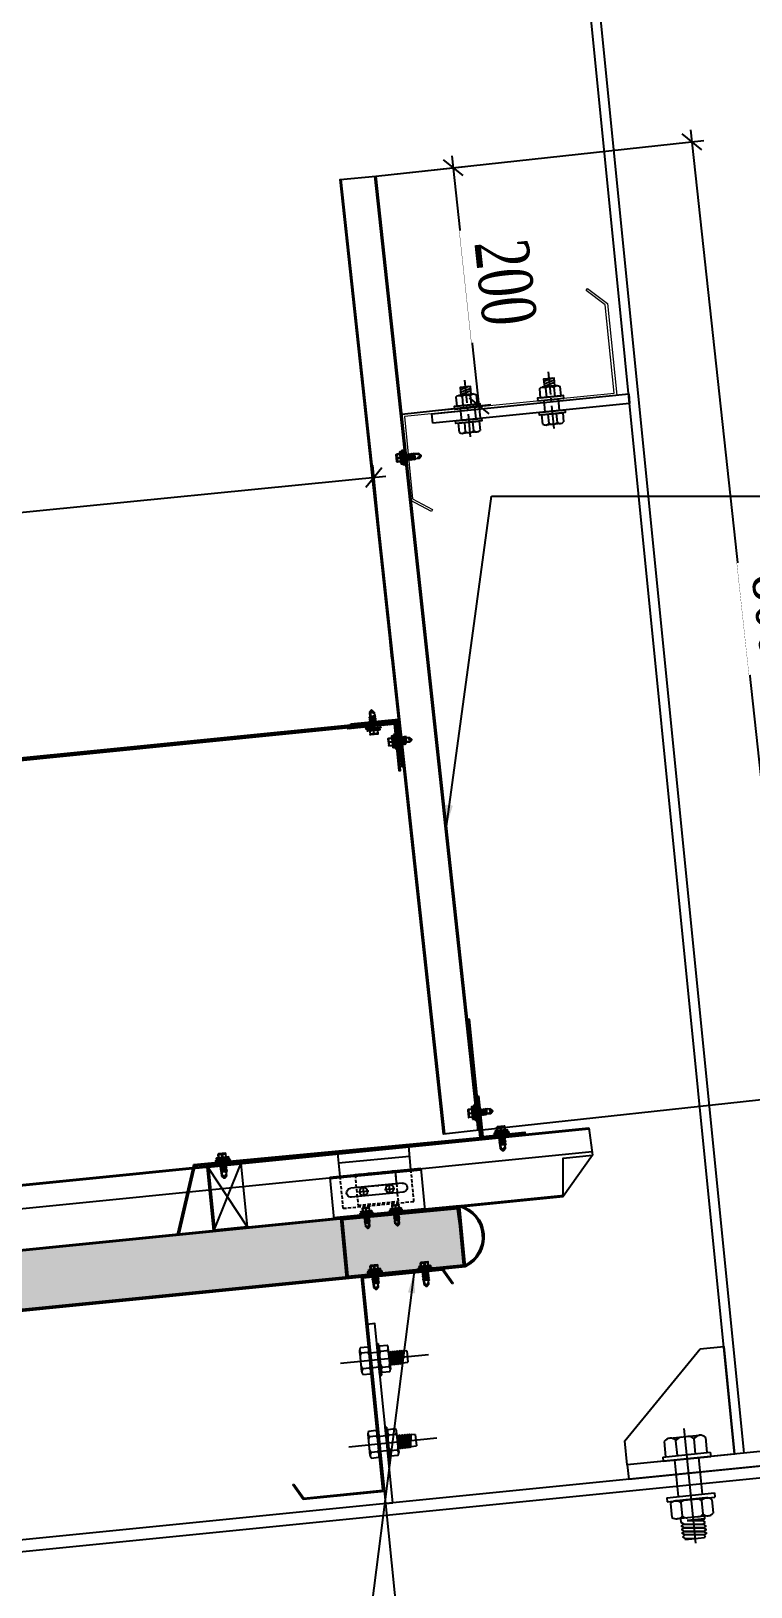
# Model space of a CAD drawing. Header units: inches. Extents: x 315041 to 662841, y -45540 to -35018.
# Drawn here: x 329767.6 to 329827.6, y -36985.7 to -36856 of the extents above; entities that cross this region are included whole.
import ezdxf

# ---------------------------------------------------------------- set-up
doc = ezdxf.new("R2010")
doc.units = ezdxf.units.IN
doc.header["$MEASUREMENT"] = 0
for name, pattern in [('CENTER2', [28.575, 19.05, -3.175, 3.175, -3.175]), ('HIDDEN2', [4.7625, 3.175, -1.5875]), ('ketcau-1', [2, 1, 1])]:
    doc.linetypes.add(name, pattern=pattern)
for name, color, linetype in [('1', 1, 'Continuous'), ('2', 2, 'Continuous'), ('251', 251, 'Continuous'), ('2NET-VE', 8, 'Continuous'), ('3', 3, 'Continuous'), ('5', 5, 'Continuous'), ('7', 7, 'Continuous'), ('8', 8, 'Continuous'), ('DIM', 8, 'Continuous'), ('flashing', 6, 'Continuous'), ('GIANG', 1, 'Continuous'), ('ketcau-8', 8, 'Continuous'), ('ROOFING', 4, 'Continuous'), ('STRUCTURE', 1, 'Continuous')]:
    doc.layers.add(name, color=color, linetype=linetype)
doc.layers.add('XG', color=128, linetype='Continuous', lineweight=13)
doc.styles.add('ST1', font='times.ttf', dxfattribs={"width": 0.7})
doc.styles.add('ST1H', font='vnshxh.shx', dxfattribs={"width": 0.7})
doc.dimstyles.new('10', dxfattribs={"dimtxt": 4.5, "dimasz": 1.5, "dimexe": 1, "dimexo": 0, "dimgap": 1, "dimtad": 1, "dimdec": 0, "dimlfac": 10, "dimzin": 0, "dimdsep": 46, "dimtxsty": 'ST1', "dimblk": 'OBLIQUE', "dimcen": 1, "dimdle": 1, "dimclrd": 8, "dimclre": 8, "dimclrt": 3, "dimadec": 0, "dimazin": 0, "dimtfac": 1, "dimtdec": 0, "dimtix": 1, "dimtofl": 0, "dimtmove": 1, "dimatfit": 3, "dimfxl": 0, "dimtfill": 1, "dimtolj": 1, "dimtzin": 0, "dimlwd": -1, "dimlwe": -1, "dimarcsym": 1})
doc.dimstyles.new('3', dxfattribs={"dimtxt": 3.5, "dimasz": 1.8, "dimexe": 1, "dimexo": 0, "dimgap": 1, "dimtad": 1, "dimdec": 0, "dimlfac": 3, "dimzin": 0, "dimdsep": 46, "dimtxsty": 'ST1H', "dimblk": 'OBLIQUE', "dimcen": 1, "dimdle": 1, "dimclrd": 8, "dimclre": 8, "dimclrt": 3, "dimadec": 0, "dimazin": 0, "dimtfac": 1, "dimtdec": 0, "dimtix": 1, "dimtofl": 0, "dimtmove": 1, "dimatfit": 3, "dimfxl": 0.18, "dimtolj": 1, "dimtzin": 0, "dimlwd": -1, "dimlwe": -1, "dimarcsym": 1})

# ---------------------------------------------------------------- blocks, each defined once
blk = doc.blocks.new('bllkm24')
at = {"layer": '251', "linetype": 'Continuous'}
h = blk.add_hatch(color=256, dxfattribs=at)
h.paths.add_polyline_path([(0.0303, 0.0634, -0.240581), (0.0498, 0.0737), (0.0108, 0.0737, -0.240581)])
h.paths.add_polyline_path([(-0.0498, 0.0737, -0.240581), (-0.0303, 0.0634, -0.240581), (-0.0108, 0.0737)])
h = blk.add_hatch(color=256, dxfattribs=at)
h.paths.add_polyline_path([(-0.0347, -0.1893, -0.192582), (-0.052, -0.1962), (-0.0173, -0.1962, -0.192582)])
h.paths.add_polyline_path([(-0.0173, -0.1362), (-0.052, -0.1362, -0.192582), (-0.0347, -0.1431, -0.192582)])
h.paths.add_polyline_path([(0.0173, -0.1362, -0.192582), (0.0347, -0.1431, -0.192582), (0.052, -0.1362)])
h.paths.add_polyline_path([(0.0347, -0.1893, -0.192582), (0.0173, -0.1962), (0.052, -0.1962, -0.192582)])
blk.add_line((0.0303, 0.0137), (0.0303, 0.0635), dxfattribs=at)
at = {"layer": '5', "linetype": 'Continuous', "ltscale": 0.2}
blk.add_line((0, 0.1011), (0, -0.2832), dxfattribs=at)
at = {"layer": '8', "linetype": 'Continuous'}
for p, q in [((-0.0693, 0.0137), (-0.0693, 0.0644)), ((-0.0498, 0.0737), (0.0498, 0.0737)), ((-0.0303, 0.0137), (-0.0303, 0.0635)), ((0.0693, 0.0137), (0.0693, 0.0644)), ((-0.0797, 0.0137), (0.0797, 0.0137)), ((-0.0797, 0.0137), (-0.0797, 0)), ((-0.0797, 0), (0.0797, 0)), ((-0.04, -0.1225), (-0.04, 0)), ((0.04, -0.1225), (0.04, 0)), ((0.0797, 0.0137), (0.0797, 0)), ((-0.0797, -0.1225), (0.0797, -0.1225)), ((-0.0797, -0.1225), (-0.0797, -0.1362)), ((-0.0797, -0.1362), (0.0797, -0.1362)), ((-0.0693, -0.1431), (-0.0693, -0.1893)), ((0.0485, -0.1362), (-0.0485, -0.1362)), ((-0.0347, -0.1431), (-0.0347, -0.1893)), ((-0.0347, -0.1431), (-0.0347, -0.1893)), ((0.0347, -0.1431), (0.0347, -0.1893)), ((0.0693, -0.1431), (0.0693, -0.1893)), ((0.0797, -0.1225), (0.0797, -0.1362)), ((0.052, -0.1962), (-0.052, -0.1962)), ((-0.04, -0.2093), (-0.04, -0.1962)), ((0.04, -0.2053), (-0.02, -0.2053)), ((-0.02, -0.2053), (0.032, -0.2105)), ((0.032, -0.2105), (0.04, -0.2053)), ((0.04, -0.2053), (0.04, -0.1962)), ((-0.032, -0.2161), (-0.04, -0.2093)), ((-0.04, -0.2573), (-0.032, -0.2521)), ((-0.032, -0.2641), (-0.04, -0.2573)), ((0.04, -0.2173), (0.032, -0.2105)), ((0.032, -0.2225), (0.04, -0.2173)), ((0.036, -0.2619), (0.032, -0.2585)), ((-0.032, -0.2641), (0, -0.266)), ((-0.032, -0.2641), (-0.032, -0.2681)), ((0.032, -0.2681), (-0.032, -0.2681)), ((0, -0.2681), (0, -0.266)), ((0, -0.266), (0, -0.2681)), ((0.032, -0.2681), (0.036, -0.2619))]:
    blk.add_line(p, q, dxfattribs=at)
for points in [[(-0.032, -0.2281), (-0.04, -0.2213), (-0.032, -0.2161), (0.032, -0.2225), (0.04, -0.2293), (0.032, -0.2345)], [(-0.032, -0.2401), (-0.04, -0.2333), (-0.032, -0.2281), (0.032, -0.2345), (0.04, -0.2413), (0.032, -0.2465)], [(-0.032, -0.2521), (-0.04, -0.2453), (-0.032, -0.2401), (0.032, -0.2465), (0.04, -0.2533), (0.032, -0.2585)]]:
    blk.add_lwpolyline(points, close=True, dxfattribs=at)
for centre, radius, start, end in [((-0.0502, 0.0495), 0.0243, 35.0994, 142.2338), ((-0.0105, 0.0495), 0.0243, 89.2082, 144.9006), ((0.0105, 0.0495), 0.0243, 35.0994, 90.7918), ((0.0502, 0.0495), 0.0243, 37.7662, 144.9006), ((-0.052, -0.1613), 0.0251, 46.3972, 133.6028), ((-0.0173, -0.1613), 0.0251, 90, 133.6028), ((0.0173, -0.1613), 0.0251, 46.3972, 90), ((0.052, -0.1613), 0.0251, 46.3972, 133.6028), ((-0.052, -0.1711), 0.0251, 226.3972, 313.6028), ((-0.0173, -0.1711), 0.0251, 226.3972, 270), ((0.0173, -0.1711), 0.0251, 270, 313.6028), ((0.052, -0.1711), 0.0251, 226.3972, 313.6028)]:
    blk.add_arc(centre, radius, start, end, dxfattribs=at)
blk = doc.blocks.new('bl1')
at = {"layer": '8', "linetype": 'ketcau-1'}
for p, q in [((68, 400), (-100, 352)), ((100, 361), (-100, 304)), ((100, 313), (-100, 257)), ((-79, 226), (-79, 50)), ((79, 226), (79, 50))]:
    blk.add_line(p, q, dxfattribs=at)
for points in [[(-100, 250), (100, 250), (100, 400), (-100, 400)], [(-250, 0), (250, 0), (250, 50), (-250, 50)]]:
    blk.add_lwpolyline(points, close=True, dxfattribs=at)
blk.add_lwpolyline([(-200, 226, -0.403647), (-79, 226, -0.308355), (79, 226, -0.40582), (200, 226, -2.464147)], format="xyb", dxfattribs=at)
for points in [[(-200, 226), (-200, 50), (200, 50), (200, 226)], [(145, 250), (-143, 250)]]:
    blk.add_lwpolyline(points, dxfattribs=at)
blk = doc.blocks.new('bl2')
at = {"layer": '8', "linetype": 'ketcau-1'}
for p, q in [((-79, 226), (-79, 50)), ((79, 226), (79, 50))]:
    blk.add_line(p, q, dxfattribs=at)
blk.add_lwpolyline([(-250, 0), (250, 0), (250, 50), (-250, 50)], close=True, dxfattribs=at)
blk.add_lwpolyline([(-200, 226, -0.403647), (-79, 226, -0.308355), (79, 226, -0.40582), (200, 226, -2.464147)], format="xyb", dxfattribs=at)
for points in [[(-200, 226), (-200, 50), (200, 50), (200, 226)], [(145, 250), (-143, 250)]]:
    blk.add_lwpolyline(points, dxfattribs=at)
blk = doc.blocks.new('Short_Self_drilling')
at = {"layer": 'STRUCTURE', "color": 1, "linetype": 'Continuous'}
for p, q in [((6.4, 1.7), (-6.4, 1.7)), ((5.1, 3.8), (-5.1, 3.8)), ((-2.6, 2.9), (-5.1, 2.9)), ((-3.4, 3.8), (-3.4, 6.8)), ((3, 7.2), (-3, 7.2)), ((2.6, 2.9), (-2.6, 2.9)), ((-2.1, 2.8), (-2.1, 2.9)), ((6.3, 0), (0, 0)), ((2.2, 2.8), (2.2, 2.9)), ((2.2, -0.5), (2.2, 0)), ((5.1, 2.9), (2.6, 2.9)), ((3.4, 3.8), (3.4, 6.8)), ((3, -1.2), (-2.7, -0.2)), ((3, -2.7), (-2.7, -1.8)), ((3, -4.2), (-2.7, -3.3)), ((3, -5.8), (-2.7, -4.8)), ((3, -7.3), (-2.7, -6.3)), ((-1.9, -8), (-2.7, -7.9)), ((-2.1, -1.4), (-2.1, -0.9)), ((-2.1, -2.9), (-2.1, -2.4)), ((-2.1, -4.4), (-2.1, -3.9)), ((-2.1, -6), (-2.1, -5.4)), ((-2.1, -7.5), (-2.1, -7)), ((-2.1, -12.3), (-2.1, -8.5)), ((3, -8.8), (-1.1, -8.1)), ((2.1, -12.3), (2.1, -9.1)), ((2.2, -2), (2.2, -1.5)), ((2.2, -3.6), (2.2, -3)), ((2.2, -5.1), (2.2, -4.6)), ((2.2, -6.6), (2.2, -6.1)), ((2.2, -8.1), (2.2, -7.6))]:
    blk.add_line(p, q, dxfattribs=at)
blk.add_lwpolyline([(6.4, 1.3), (6.4, 1.7), (2.1, 2.8), (-2.1, 2.8), (-6.4, 1.7), (-6.4, 1.3)], close=True, dxfattribs=at)
for points in [[(-6.4, 1.3, -0.088869), (-6.3, 0), (0, 0)], [(-0.1, 3.8), (-0.3, 6.2, 0.338878), (-3.1, 6.2), (-3.3, 3.8)], [(3.3, 3.8), (3.1, 6.2, 0.338878), (0.3, 6.2), (0.1, 3.8)], [(2.1, -12.3), (0.2, -14.2, -0.333596), (-0.2, -14.2), (-2.1, -12.3)], [(-0.1, -14), (-1, -12.2, -0.148657), (-1.4, -11.2), (-2, -7.7, -0.815006), (-1.2, -7.8, 0.150833), (-0.8, -8.7)], [(2.1, -12.3), (1.7, -11.7, 0.52242), (0.9, -11.7), (-0.2, -14.2)]]:
    blk.add_lwpolyline(points, format="xyb", dxfattribs=at)
for points in [[(3, -1.2), (2.2, -1.5), (-2.1, -0.8), (-2.7, -0.2), (-2.4, 0)], [(3, -2.7), (2.2, -3), (-2.1, -2.4), (-2.7, -1.8), (-2.1, -1.4), (2.2, -2), (3, -2.7)], [(3, -4.2), (2.2, -4.6), (-2.1, -3.9), (-2.7, -3.3), (-2.1, -2.9), (2.2, -3.6), (3, -4.2)], [(3, -5.8), (2.2, -6.1), (-2.1, -5.4), (-2.7, -4.8), (-2.1, -4.4), (2.2, -5.1), (3, -5.8)], [(3, -7.3), (2.2, -7.6), (-2.1, -7), (-2.7, -6.3), (-2.1, -6), (2.2, -6.6), (3, -7.3)], [(-1.8, -8.5), (-2.1, -8.5), (-2.7, -7.9), (-2.1, -7.5), (-1.8, -7.5)], [(-1.3, -7.6), (2.2, -8.1), (3, -8.8)], [(-1.2, 0), (2.2, -0.5), (3, -1.2)], [(3, -8.8), (2.2, -9.1), (-0.8, -8.7)]]:
    blk.add_lwpolyline(points, dxfattribs=at)
for centre, radius, start, end in [((-5, 3.3), 0.455, 109.7949, 250.2674), ((-3, 6.8), 0.429, 90.0311, 180.0311), ((3, 6.8), 0.429, 0.0311, 90.0311), ((5.1, 3.3), 0.435, 279.7276, 80.3347), ((10, 0.2), 3.74, 162.2963, 182.6103)]:
    blk.add_arc(centre, radius, start, end, dxfattribs=at)
blk = doc.blocks.new('*U235')
at = {"layer": '2NET-VE', "ltscale": 0.5}
for p, q in [((0, 8.3), (9.5, 8.3)), ((22.9, 7.4), (22.9, 7.4)), ((0, -8.3), (9.5, -8.3)), ((22.9, -7.4), (22.9, -7.4))]:
    blk.add_line(p, q, dxfattribs=at)
at = {"layer": '7', "linetype": 'Continuous'}
for p, q in [((21.9, 6.4), (23.1, 7.7)), ((22.3, -6.4), (23.8, 6.4)), ((23.1, 7.7), (23.8, 6.4)), ((23.8, 6.4), (25.1, 7.7)), ((24.3, -6.4), (25.8, 6.4)), ((25.1, 7.7), (25.8, 6.4)), ((25.8, 6.4), (27, 7.7)), ((26.2, -6.4), (27.7, 6.4)), ((27, 7.7), (27.7, 6.4)), ((27.7, 6.4), (28.9, 7.7)), ((28.1, -6.4), (29.6, 6.4)), ((28.9, 7.7), (29.6, 6.4)), ((29.6, 6.4), (30.9, 7.7)), ((30.1, -6.4), (31.6, 6.4)), ((30.1, -6.4), (31.6, 6.4)), ((30.9, 7.7), (31.6, 6.4)), ((31.6, 6.4), (32.8, 7.7)), ((32, -6.4), (33.5, 6.4)), ((32.8, 7.7), (33.5, 6.4)), ((33.5, 6.4), (34.7, 7.7)), ((33.9, -6.4), (35.4, 6.4)), ((33.9, -6.4), (35.4, 6.4)), ((33.9, -6.4), (35.4, 6.4)), ((34.7, 7.7), (35.4, 6.4)), ((35.4, 6.4), (36.7, 7.7)), ((35.9, -6.4), (37.4, 6.4)), ((36.7, 7.7), (37.4, 6.4)), ((41.9, 6.4), (37.4, 6.4)), ((41.9, 6.4), (41.9, -6.4)), ((22.1, -6.4), (21.7, -6.4)), ((22.3, -6.4), (21.9, -6.4)), ((22.3, -6.4), (23.1, -7.7)), ((23.1, -7.7), (24.3, -6.4)), ((24.3, -6.4), (25, -7.7)), ((25, -7.7), (26.2, -6.4)), ((26.2, -6.4), (26.9, -7.7)), ((26.9, -7.7), (28.1, -6.4)), ((28.1, -6.4), (28.9, -7.7)), ((28.9, -7.7), (30.1, -6.4)), ((30.1, -6.4), (30.8, -7.7)), ((30.8, -7.7), (32, -6.4)), ((32, -6.4), (32.7, -7.7)), ((32.7, -7.7), (33.9, -6.4)), ((33.9, -6.4), (34.7, -7.7)), ((34.7, -7.7), (35.9, -6.4)), ((35.9, -6.4), (41.9, -6.4))]:
    blk.add_line(p, q, dxfattribs=at)
at = {"layer": '8', "linetype": 'Continuous'}
for p, q in [((9.5, -17.6), (9.5, 17.6)), ((9.5, 17.6), (11.4, 17.6)), ((11.4, -17.6), (11.4, 17.6)), ((-10.2, 8.8), (-10.2, 11.9)), ((-10.2, -11.9), (-10.2, 11.9)), ((-0.9, 14.9), (-9.3, 14.9)), ((-1.4, 8.8), (-8.9, 8.8)), ((0, 8.8), (0, 11.9)), ((0, -11.9), (0, 11.9)), ((11.4, 8.8), (11.4, 11.9)), ((11.4, -11.9), (11.4, 11.9)), ((12.3, 14.9), (20.7, 14.9)), ((12.8, 8.8), (20.3, 8.8)), ((21.7, 8.8), (21.7, 11.9)), ((21.7, -11.9), (21.7, 11.9)), ((-10.2, -8.8), (-10.2, -11.9)), ((-9.3, -14.9), (-0.9, -14.9)), ((-1.4, -8.8), (-8.9, -8.8)), ((0, -8.8), (0, -11.9)), ((11.4, -8.8), (11.4, -11.9)), ((20.7, -14.9), (12.3, -14.9)), ((12.8, -8.8), (20.3, -8.8)), ((21.7, -8.8), (21.7, -11.9)), ((9.5, -17.6), (11.4, -17.6))]:
    blk.add_line(p, q, dxfattribs=at)
at = {"layer": '8', "ltscale": 10}
blk.add_line((-32.8, 0), (65.5, 0), dxfattribs=at)
at = {"layer": '8', "linetype": 'Continuous'}
for centre, radius, start, end in [((-4.7, 11.9), 5.58, 146.602, 180), ((-6.1, 11.9), 4.1, 180, 228.5476), ((-6.1, 5.7), 4.1, 131.4524, 180), ((-4.1, 11.9), 4.1, 311.4524, 0), ((-4.1, 5.7), 4.1, 0, 48.5476), ((-5.6, 11.9), 5.58, 0, 33.398), ((17, 11.9), 5.58, 146.602, 180), ((15.5, 11.9), 4.1, 180, 228.5476), ((15.5, 5.7), 4.1, 131.4524, 180), ((17.6, 11.9), 4.1, 311.4524, 0), ((17.6, 5.7), 4.1, 0, 48.5476), ((16.1, 11.9), 5.58, 0, 33.398), ((-6.1, -5.7), 4.1, 180, 228.5476), ((-6.1, -11.9), 4.1, 131.4524, 180), ((-4.7, -11.9), 5.58, 180, 213.398), ((-4.1, -5.7), 4.1, 311.4524, 0), ((-4.1, -11.9), 4.1, 0, 48.5476), ((-5.6, -11.9), 5.58, 326.602, 0), ((15.5, -5.7), 4.1, 180, 228.5476), ((15.5, -11.9), 4.1, 131.4524, 180), ((17, -11.9), 5.58, 180, 213.398), ((17.6, -5.7), 4.1, 311.4524, 0), ((17.6, -11.9), 4.1, 0, 48.5476), ((16.1, -11.9), 5.58, 326.602, 0)]:
    blk.add_arc(centre, radius, start, end, dxfattribs=at)
blk = doc.blocks.new('*U234')
at = {"layer": '2NET-VE', "ltscale": 0.5}
for p, q in [((0, 8.3), (9.5, 8.3)), ((22.9, 7.4), (22.9, 7.4)), ((0, -8.3), (9.5, -8.3)), ((22.9, -7.4), (22.9, -7.4))]:
    blk.add_line(p, q, dxfattribs=at)
at = {"layer": '7', "linetype": 'Continuous'}
for p, q in [((21.9, 6.4), (23.1, 7.7)), ((22.3, -6.4), (23.8, 6.4)), ((23.1, 7.7), (23.8, 6.4)), ((23.8, 6.4), (25.1, 7.7)), ((24.3, -6.4), (25.8, 6.4)), ((25.1, 7.7), (25.8, 6.4)), ((25.8, 6.4), (27, 7.7)), ((26.2, -6.4), (27.7, 6.4)), ((27, 7.7), (27.7, 6.4)), ((27.7, 6.4), (28.9, 7.7)), ((28.1, -6.4), (29.6, 6.4)), ((28.9, 7.7), (29.6, 6.4)), ((29.6, 6.4), (30.9, 7.7)), ((30.1, -6.4), (31.6, 6.4)), ((30.1, -6.4), (31.6, 6.4)), ((30.9, 7.7), (31.6, 6.4)), ((31.6, 6.4), (32.8, 7.7)), ((32, -6.4), (33.5, 6.4)), ((32.8, 7.7), (33.5, 6.4)), ((33.5, 6.4), (34.7, 7.7)), ((33.9, -6.4), (35.4, 6.4)), ((33.9, -6.4), (35.4, 6.4)), ((33.9, -6.4), (35.4, 6.4)), ((34.7, 7.7), (35.4, 6.4)), ((35.4, 6.4), (36.7, 7.7)), ((35.9, -6.4), (37.4, 6.4)), ((36.7, 7.7), (37.4, 6.4)), ((41.9, 6.4), (37.4, 6.4)), ((41.9, 6.4), (41.9, -6.4)), ((22.1, -6.4), (21.7, -6.4)), ((22.3, -6.4), (21.9, -6.4)), ((22.3, -6.4), (23.1, -7.7)), ((23.1, -7.7), (24.3, -6.4)), ((24.3, -6.4), (25, -7.7)), ((25, -7.7), (26.2, -6.4)), ((26.2, -6.4), (26.9, -7.7)), ((26.9, -7.7), (28.1, -6.4)), ((28.1, -6.4), (28.9, -7.7)), ((28.9, -7.7), (30.1, -6.4)), ((30.1, -6.4), (30.8, -7.7)), ((30.8, -7.7), (32, -6.4)), ((32, -6.4), (32.7, -7.7)), ((32.7, -7.7), (33.9, -6.4)), ((33.9, -6.4), (34.7, -7.7)), ((34.7, -7.7), (35.9, -6.4)), ((35.9, -6.4), (41.9, -6.4))]:
    blk.add_line(p, q, dxfattribs=at)
at = {"layer": '8', "linetype": 'Continuous'}
for p, q in [((9.5, -17.6), (9.5, 17.6)), ((9.5, 17.6), (11.4, 17.6)), ((11.4, -17.6), (11.4, 17.6)), ((-10.2, 8.8), (-10.2, 11.9)), ((-10.2, -11.9), (-10.2, 11.9)), ((-0.9, 14.9), (-9.3, 14.9)), ((-1.4, 8.8), (-8.9, 8.8)), ((0, 8.8), (0, 11.9)), ((0, -11.9), (0, 11.9)), ((11.4, 8.8), (11.4, 11.9)), ((11.4, -11.9), (11.4, 11.9)), ((12.3, 14.9), (20.7, 14.9)), ((12.8, 8.8), (20.3, 8.8)), ((21.7, 8.8), (21.7, 11.9)), ((21.7, -11.9), (21.7, 11.9)), ((-10.2, -8.8), (-10.2, -11.9)), ((-9.3, -14.9), (-0.9, -14.9)), ((-1.4, -8.8), (-8.9, -8.8)), ((0, -8.8), (0, -11.9)), ((11.4, -8.8), (11.4, -11.9)), ((20.7, -14.9), (12.3, -14.9)), ((12.8, -8.8), (20.3, -8.8)), ((21.7, -8.8), (21.7, -11.9)), ((9.5, -17.6), (11.4, -17.6))]:
    blk.add_line(p, q, dxfattribs=at)
at = {"layer": '8', "ltscale": 10}
blk.add_line((-32.8, 0), (65.5, 0), dxfattribs=at)
at = {"layer": '8', "linetype": 'Continuous'}
for centre, radius, start, end in [((-4.7, 11.9), 5.58, 146.602, 180), ((-6.1, 11.9), 4.1, 180, 228.5476), ((-6.1, 5.7), 4.1, 131.4524, 180), ((-4.1, 11.9), 4.1, 311.4524, 0), ((-4.1, 5.7), 4.1, 0, 48.5476), ((-5.6, 11.9), 5.58, 0, 33.398), ((17, 11.9), 5.58, 146.602, 180), ((15.5, 11.9), 4.1, 180, 228.5476), ((15.5, 5.7), 4.1, 131.4524, 180), ((17.6, 11.9), 4.1, 311.4524, 0), ((17.6, 5.7), 4.1, 0, 48.5476), ((16.1, 11.9), 5.58, 0, 33.398), ((-6.1, -5.7), 4.1, 180, 228.5476), ((-6.1, -11.9), 4.1, 131.4524, 180), ((-4.7, -11.9), 5.58, 180, 213.398), ((-4.1, -5.7), 4.1, 311.4524, 0), ((-4.1, -11.9), 4.1, 0, 48.5476), ((-5.6, -11.9), 5.58, 326.602, 0), ((15.5, -5.7), 4.1, 180, 228.5476), ((15.5, -11.9), 4.1, 131.4524, 180), ((17, -11.9), 5.58, 180, 213.398), ((17.6, -5.7), 4.1, 311.4524, 0), ((17.6, -11.9), 4.1, 0, 48.5476), ((16.1, -11.9), 5.58, 326.602, 0)]:
    blk.add_arc(centre, radius, start, end, dxfattribs=at)
blk = doc.blocks.new('XM150')
at = {"layer": '2', "ltscale": 0.015}
for p, q in [((68.9, 180), (0.9, 180)), ((0.9, 1.1), (0.9, 180)), ((2, 178.9), (2, 0)), ((2, 178.9), (68.3, 178.9)), ((75.4, 166.5), (68.3, 178.9)), ((68.9, 180), (76.4, 167)), ((76.4, 167), (75.4, 166.5)), ((-73.5, 13), (-72.5, 13.5)), ((-66, 0), (-73.5, 13)), ((-72.5, 13.5), (-65.4, 1.1)), ((2, 0), (-66, 0)), ((-65.4, 1.1), (0.9, 1.1))]:
    blk.add_line(p, q, dxfattribs=at)
at = {"layer": '5'}
blk.add_lwpolyline([(8, -10), (8, 140), (2, 140), (2, -10), (8, -10)], close=True, dxfattribs=at)
at = {"layer": 'GIANG', "xscale": 0.7499999999999999, "yscale": 0.7499999999999999, "zscale": 0.7499999999999999}
for name, p in [('*U235', (0.9, 110)), ('*U234', (0.9, 40))]:
    blk.add_blockref(name, p, dxfattribs=at)
blk = doc.blocks.new('*U237')
at = {"layer": '2', "xscale": 0.3333333333333334, "yscale": 0.3333333333333334, "zscale": 0.3333333333333334, "rotation": 5.710593137616317}
blk.add_blockref('XM150', (3.33, -28.14), dxfattribs=at)
blk = doc.blocks.new('gối đỡ 2')
at = {"color": 1, "true_color": 0xfa051e}
for points in [[(328665.48, -35537.05), (328698.81, -35537.05), (328698.81, -35520.38), (328665.48, -35520.38)], [(328665.98, -35536.55), (328698.31, -35536.55), (328698.31, -35520.88), (328665.98, -35520.88)]]:
    blk.add_lwpolyline(points, close=True, dxfattribs=at)
at = {"color": 1, "xscale": 0.3150483438356407, "yscale": 0.3150483454810455, "zscale": 0.3150483446712019, "rotation": 359.9688728259106}
for p in [(328673.53, -35536.55), (328687.52, -35537.05)]:
    blk.add_blockref('Short_Self_drilling', p, dxfattribs=at)
blk = doc.blocks.new('AUDIT_I_200512002610-1')
at = {"color": 1, "xscale": 0.96000000076829, "yscale": 0.9600000007631024, "zscale": 0.96000000076829, "rotation": 359.9688729454758}
for p in [(28.2, 12.6), (57.5, 12.6)]:
    blk.add_blockref('Short_Self_drilling', p, dxfattribs=at)
blk = doc.blocks.new('A$C6DF15AF1')
at = {"color": 8}
for p, q in [((13.2, 79), (12.1, 56)), ((13.2, 79), (83.1, 75.5)), ((12.7, 69), (82.6, 65.5)), ((83.1, 75.5), (82, 52.5)), ((2.1, 56.5), (0, 15.1)), ((2, 55), (91.9, 50.5)), ((2.1, 56.5), (92, 52)), ((92, 52), (89.9, 10.6)), ((20.5, 34.1), (71.4, 31.5)), ((20.9, 43.1), (71.9, 40.5)), ((38.5, 37.7), (28.4, 38.2)), ((33.2, 32.9), (33.7, 43)), ((64.4, 36.4), (54.3, 36.9)), ((59.1, 31.7), (59.6, 41.7)), ((0.1, 16.6), (90, 12.1)), ((0, 15.1), (89.9, 10.6))]:
    blk.add_line(p, q, dxfattribs=at)
at = {"color": 8, "linetype": 'HIDDEN2'}
for p, q in [((12.1, 56), (10.5, 24.1)), ((25.5, 25.3), (27, 55.3)), ((26.4, 42.8), (27, 55.3)), ((27, 55.3), (67, 53.3)), ((27, 55.3), (67, 53.3)), ((67, 53.3), (65.5, 23.3)), ((67, 53.3), (66.4, 40.8)), ((82, 52.5), (80.4, 20.6)), ((66.4, 40.8), (26.4, 42.8)), ((10.5, 24.1), (80.4, 20.6)), ((65.5, 23.3), (25.5, 25.3))]:
    blk.add_line(p, q, dxfattribs=at)
at = {"color": 8}
for centre, major_axis, start_param, end_param in [((20.7, 38.6), (3.18, 3.18), 0.735405, 3.876998), ((33.4, 37.9), (2.83, 2.83), 5.447794310103061, 11.73097961728265), ((59.4, 36.7), (2.83, 2.83), 5.447794310103061, 11.73097961728265), ((71.6, 36), (3.18, 3.18), 3.876998, 7.018591)]:
    blk.add_ellipse(centre, major_axis=major_axis, ratio=1, start_param=start_param, end_param=end_param, dxfattribs=at)
at = {"color": 9, "rotation": 357.1356216438959}
blk.add_blockref('AUDIT_I_200512002610-1', (-0.6, 4), dxfattribs=at)
blk = doc.blocks.new('_Oblique')
at = {"color": 0, "linetype": 'ByBlock', "lineweight": -2}
blk.add_line((-0.5, -0.5), (0.5, 0.5), dxfattribs=at)
blk = doc.blocks.new('*D446')
at = {"color": 8, "linetype": 'Continuous', "transparency": 16777216}
for p, q in [((329802.65, -36866.4), (329805.01, -36888.25)), ((329796.31, -36868.1), (329803.75, -36867.29)), ((329798.46, -36887.95), (329805.9, -36887.15))]:
    blk.add_line(p, q, dxfattribs=at)
at = {"layer": 'Defpoints', "color": 0, "transparency": 16777216}
for p in [(329796.31, -36868.1), (329804.91, -36887.26), (329798.46, -36887.95)]:
    blk.add_point(p, dxfattribs=at)
at = {"color": 8, "transparency": 16777216, "xscale": 1.5, "yscale": 1.5, "zscale": 1.5}
for p, rotation in [((329802.76, -36867.4), 96.18310358070106), ((329804.91, -36887.26), 276.183103580701)]:
    blk.add_blockref('_Oblique', p, dxfattribs=dict(at, rotation=rotation))
at = {"color": 3, "transparency": 16777216, "insert": (329807.1, -36876.97), "char_height": 4.5, "attachment_point": 5, "rotation": 276.1831, "style": 'ST1', "bg_fill": 3, "box_fill_scale": 1.25, "bg_fill_color": 256, "bg_fill_true_color": 13158600, "bg_fill_transparency": 0}
blk.add_mtext('\\A1;200', dxfattribs=at)
blk = doc.blocks.new('*D447')
at = {"color": 8, "linetype": 'Continuous', "transparency": 16777216}
for p, q in [((329822.55, -36864.25), (329831.38, -36945.77)), ((329796.31, -36868.1), (329823.65, -36865.13)), ((329804.93, -36947.63), (329832.27, -36944.67))]:
    blk.add_line(p, q, dxfattribs=at)
at = {"layer": 'Defpoints', "color": 0, "transparency": 16777216}
for p in [(329796.31, -36868.1), (329831.28, -36944.78), (329804.93, -36947.63)]:
    blk.add_point(p, dxfattribs=at)
at = {"color": 8, "transparency": 16777216, "xscale": 1.5, "yscale": 1.5, "zscale": 1.5}
for p, rotation in [((329822.66, -36865.24), 96.18310358066745), ((329831.28, -36944.78), 276.1831035806674)]:
    blk.add_blockref('_Oblique', p, dxfattribs=dict(at, rotation=rotation))
at = {"color": 3, "transparency": 16777216, "insert": (329830.24, -36904.66), "char_height": 4.5, "attachment_point": 5, "rotation": 276.1831, "style": 'ST1', "bg_fill": 3, "box_fill_scale": 1.25, "bg_fill_color": 256, "bg_fill_true_color": 13158600, "bg_fill_transparency": 4522052}
blk.add_mtext('\\A1;800', dxfattribs=at)
blk = doc.blocks.new('*D453')
at = {"color": 8, "linetype": 'Continuous', "transparency": 16777216}
blk.add_arc((329732.19, -36835.29), 13.95, 275.7106, 5.7106, dxfattribs=at)
at = {"layer": 'Defpoints', "color": 0, "transparency": 16777216}
for p in [(329906.52, -36817.85), (329731.4, -36835.37), (329732.11, -36834.49), (329740.07, -36914.09)]:
    blk.add_point(p, dxfattribs=at)
at = {"color": 8, "transparency": 16777216, "xscale": 1.5, "yscale": 1.5, "zscale": 1.5}
for p, rotation in [((329746.07, -36833.9), 95.71059313750655), ((329733.58, -36849.17), 185.7105931375782)]:
    blk.add_blockref('_Oblique', p, dxfattribs=dict(at, rotation=rotation))
at = {"color": 3, "transparency": 16777216, "insert": (329740.44, -36842.03), "char_height": 4.5, "attachment_point": 5, "rotation": 50.7106, "style": 'ST1', "bg_fill": 3, "box_fill_scale": 1.25, "bg_fill_color": 256, "bg_fill_true_color": 13158600, "bg_fill_transparency": 16682176}
blk.add_mtext('\\A1;90°', dxfattribs=at)
at = {"layer": 'Defpoints', "color": 0, "transparency": 16777216}
blk.add_point((329740.33, -36846.61), dxfattribs=at)
blk = doc.blocks.new('*D609')
at = {"color": 8, "linetype": 'Continuous', "transparency": 16777216}
for p, q in [((329797.65, -36908.34), (329796.04, -36892.2)), ((329717.86, -36901.02), (329797.13, -36893.1)), ((329720.37, -36916.06), (329718.76, -36899.93))]:
    blk.add_line(p, q, dxfattribs=at)
at = {"layer": 'Defpoints', "color": 0, "transparency": 16777216}
for p in [(329796.14, -36893.2), (329797.65, -36908.34), (329720.37, -36916.06)]:
    blk.add_point(p, dxfattribs=at)
at = {"color": 8, "transparency": 16777216, "xscale": 1.5, "yscale": 1.5, "zscale": 1.5}
for p, rotation in [((329796.14, -36893.2), 5.710593137653458), ((329718.86, -36900.92), 185.7105931376535)]:
    blk.add_blockref('_Oblique', p, dxfattribs=dict(at, rotation=rotation))
at = {"color": 3, "transparency": 16777216, "insert": (329757.17, -36893.78), "char_height": 4.5, "attachment_point": 5, "rotation": 5.7106, "style": 'ST1', "bg_fill": 3, "box_fill_scale": 1.25, "bg_fill_color": 256, "bg_fill_true_color": 13158600, "bg_fill_transparency": 0}
blk.add_mtext('\\A1;777', dxfattribs=at)
blk = doc.blocks.new('SideLap')
at = {"layer": 'STRUCTURE', "color": 1, "linetype": 'Continuous'}
for p, q in [((15, 16), (0, 0)), ((20, 6), (0, -3)), ((15, 16), (20, 12)), ((15, 16), (40, 16)), ((42, 30), (40, 16)), ((40, 16), (44, -8)), ((48, 16), (42, 30)), ((42, 30), (48, -10)), ((52, -11), (48, 16)), ((48, 16), (52, 16)), ((54, 30), (52, 16)), ((52, 16), (57, -18)), ((60, 16), (54, 30)), ((54, 30), (64, -33)), ((65, -18), (60, 16)), ((60, 16), (64, 16)), ((66, 30), (64, 16)), ((64, 16), (69, -18)), ((72, 16), (66, 30)), ((66, 30), (76, -33)), ((77, -18), (72, 16)), ((72, 16), (76, 16)), ((78, 31), (76, 16)), ((76, 16), (81, -18)), ((84, 16), (78, 31)), ((78, 31), (88, -33)), ((89, -18), (84, 16)), ((84, 16), (88, 16)), ((90, 30), (88, 16)), ((88, 16), (93, -18)), ((96, 16), (90, 30)), ((90, 30), (100, -33)), ((101, -18), (96, 16)), ((96, 16), (100, 16)), ((102, 30), (100, 16)), ((100, 16), (105, -18)), ((108, 16), (102, 30)), ((102, 30), (112, -33)), ((112, -11), (108, 16)), ((108, 16), (112, 16)), ((112, -51), (112, 48)), ((122, -52), (122, 49)), ((122, 49), (126, 49)), ((126, 49), (134, 16)), ((126, 49), (126, -52)), ((134, 16), (134, -18)), ((134, 16), (135, 16)), ((135, 39), (135, 19)), ((135, 19), (135, -22)), ((142, 39), (142, -42)), ((142, 26), (165, 26)), ((142, 25), (161, 23)), ((161, 1), (142, -1)), ((169, 22), (169, -25)), ((0, -3), (15, -18)), ((2, -2), (16, -10)), ((15, -18), (45, -18)), ((24, -12), (51, -17)), ((45, -16), (45, -18)), ((45, -18), (52, -33)), ((49, -16), (52, -33)), ((52, -33), (53, -18)), ((53, -18), (53, -16)), ((53, -18), (57, -18)), ((57, -18), (64, -33)), ((64, -33), (65, -18)), ((65, -18), (69, -18)), ((69, -18), (76, -33)), ((76, -33), (77, -18)), ((77, -18), (81, -18)), ((81, -18), (88, -33)), ((88, -33), (89, -18)), ((89, -18), (93, -18)), ((93, -18), (100, -33)), ((100, -33), (101, -18)), ((101, -18), (105, -18)), ((105, -18), (112, -33)), ((112, -33), (112, -20)), ((126, -52), (122, -52)), ((134, -18), (126, -52)), ((134, -18), (135, -18)), ((135, -22), (135, -42)), ((142, -2), (161, -4)), ((161, -26), (142, -28)), ((142, -28), (165, -28))]:
    blk.add_line(p, q, dxfattribs=at)
for centre, radius, start, end in [((18, 9), 3.99, 304.2302, 54.5641), ((113, 77), 29.4, 267.4208, 287.7348), ((138, 39), 3.42, 9.6964, 170.3036), ((147, 12), 18.2, 322.5592, 37.4408), ((165, 22), 3.38, 0, 90), ((2, -1), 2.24, 141.6348, 215.4287), ((24, 2), 14.9, 234.0048, 267.8268), ((52, 2), 13, 231.0825, 265.3922), ((51, -14), 2.99, 285.9762, 82.6971), ((113, -80), 29.4, 72.2652, 92.5792), ((138, -41), 3.59, 199.7637, 340.2363), ((147, -15), 18.2, 322.5592, 37.4408), ((165, -25), 3.38, 270, 0)]:
    blk.add_arc(centre, radius, start, end, dxfattribs=at)

msp = doc.modelspace()

# ---------------------------------------------------------------- hatches: boundary and pattern name
at = {"true_color": 0xf25d0d}
h = msp.add_hatch(dxfattribs=at)
h.set_pattern_fill('FLEX,_O', color=20, scale=3)
h.set_pattern_definition([(7e-15, (232927.959, -25770.61784), (0, 0.75), [0.75, -0.75]), (45, (232928.709, -25770.61784), (4e-17, 0.7499999987), [0.1875, -0.685660173, 0.1875, -1.060660173])])
h.paths.add_polyline_path([(329803.7824, -36958.9872), (329803.0931, -36954.0306), (329621.7734, -36972.1786), (329621.7734, -36977.2298)])
at = {"true_color": 0xf2ee0d}
h = msp.add_hatch(dxfattribs=at)
h.set_pattern_fill('ANSI37,_O', color=2, scale=1.2, angle=-35.709972)
h.set_pattern_definition([(170.70997249, (417739.24791, 32054.30291), (0.02421480805, 0.14803257436), []), (80.70997249, (417739.24791, 32054.30291), (0.14803257436, -0.02421480805), [])])
edge = h.paths.add_edge_path()
edge.add_line((329803.7825, -36958.9882), (329803.7314, -36958.9005))
edge.add_arc((329802.5961, -36956.5362), 2.6228, 295.648114, 434.373253)
edge.add_line((329803.3026, -36954.0103), (329794.0861, -36954.9022))
edge.add_line((329794.0861, -36954.9022), (329794.0733, -36954.8041))
edge.add_line((329794.0733, -36954.8041), (329803.2941, -36953.9043))
edge.add_arc((329802.5958, -36956.536), 2.7228, -64.173228, 75.139488, ccw=False)
h = msp.add_hatch(dxfattribs=at)
h.set_pattern_fill('ANSI37,_O', color=2, scale=1.2, angle=-5.709972)
h.set_pattern_definition([(50.70997249, (231877.87326, -35853.0379), (-0.11609256595, 0.0949869261), []), (140.70997249, (231877.87326, -35853.0379), (-0.0949869261, -0.11609256595), [])])
h.paths.add_polyline_path([(329803.7819, -36958.9844), (329803.7819, -36958.8909), (329622.2629, -36977.0358), (329622.2629, -36977.1363)])

# ---------------------------------------------------------------- linework, layer by layer
at = {"color": 8}
for p, q in [((329782.2932, -36950.6997), (329785.5803, -36955.6974)), ((329782.8206, -36955.9734), (329785.053, -36950.4237))]:
    msp.add_line(p, q, dxfattribs=at)
at = {"color": 1}
msp.add_lwpolyline([(329804.8765, -36944.7786), (329805.2143, -36948.1563), (329808.7287, -36947.8049), (329808.7436, -36947.9541), (329805.0799, -36948.3205), (329804.7272, -36944.7935)], close=True, dxfattribs=at)
at = {"color": 132, "true_color": 0x26d9d9, "const_width": 0.3}
msp.add_lwpolyline([(329782.2932, -36950.6997), (329782.8206, -36955.9734)], dxfattribs=at)
at = {"color": 8}
msp.add_lwpolyline([(329782.2932, -36950.6997), (329785.053, -36950.4237), (329785.5803, -36955.6974), (329782.8206, -36955.9734)], close=True, dxfattribs=at)
at = {"color": 20, "true_color": 0xf25d0d}
msp.add_lwpolyline([(329803.7824, -36958.9872), (329803.0931, -36954.0306), (329621.7734, -36972.1786), (329621.7734, -36977.2298), (329803.7824, -36958.9872)], dxfattribs=at)
at = {"color": 2, "true_color": 0xf2ee0d}
msp.add_lwpolyline([(329803.7825, -36958.9882), (329803.7314, -36958.9005, 0.69194968), (329803.3026, -36954.0103), (329794.0861, -36954.9022), (329794.0733, -36954.8041), (329803.2941, -36953.9043, -0.69574774), (329803.782, -36958.9868)], format="xyb", dxfattribs=at)
msp.add_lwpolyline([(329803.7819, -36958.9844), (329803.7819, -36958.8909), (329622.2629, -36977.0358), (329622.2629, -36977.1363), (329803.7819, -36958.9844)], dxfattribs=at)
at = {"layer": '1', "color": 8}
msp.add_line((329797.1126, -36978.7394), (329803.0033, -37037.6456), dxfattribs=at)
at = {"layer": '2'}
for p, q in [((329826.2224, -36974.6225), (329813.0083, -36842.4815)), ((329827.0185, -36974.5429), (329813.8044, -36842.4019)), ((329904.4423, -36968.0065), (329621.7734, -36996.2734)), ((329904.5418, -36969.0015), (329621.7734, -36997.2783))]:
    msp.add_line(p, q, dxfattribs=at)
for points in [[(329823.3368, -36965.8661), (329825.3269, -36965.6671), (329826.2224, -36974.6225), (329817.2671, -36975.518), (329817.0681, -36973.5279)], [(329851.0984, -36972.1349), (329817.2671, -36975.518), (329817.3865, -36976.712), (329851.2178, -36973.3289)]]:
    msp.add_lwpolyline(points, close=True, dxfattribs=at)
at = {"layer": '3'}
msp.add_lwpolyline([(329796.3094, -36868.0953), (329804.9261, -36947.6323), (329801.9436, -36947.9554), (329793.3242, -36868.3938)], close=True, dxfattribs=at)
for points in [[(329804.8267, -36947.6431), (329796.21, -36868.1061)], [(329802.043, -36947.9447), (329793.4237, -36868.3839)]]:
    msp.add_lwpolyline(points, dxfattribs=at)
at = {"layer": '5', "linetype": 'CENTER2', "ltscale": 0.1}
for p, q in [((329810.669, -36884.4127), (329811.1603, -36889.3247)), ((329803.7035, -36885.107), (329804.195, -36890.0213))]:
    msp.add_line(p, q, dxfattribs=at)
at = {"layer": '8', "ltscale": 15}
for p, q in [((329800.9684, -36887.9052), (329817.3865, -36886.2634)), ((329817.3865, -36886.2634), (329817.4661, -36887.0595)), ((329817.4661, -36887.0595), (329801.048, -36888.7013)), ((329801.048, -36888.7013), (329800.9684, -36887.9052))]:
    msp.add_line(p, q, dxfattribs=at)
at = {"layer": '8'}
for p, q in [((329803.3366, -36887.4674), (329803.4361, -36888.4625)), ((329804.5306, -36887.348), (329804.6302, -36888.3431)), ((329810.3021, -36886.7731), (329810.4014, -36887.7659)), ((329811.4961, -36886.6537), (329811.5954, -36887.6465))]:
    msp.add_line(p, q, dxfattribs=at)
at = {"layer": 'flashing'}
msp.add_lwpolyline([(329805.0799, -36948.3205), (329781.2082, -36950.5935), (329779.8703, -36956.3513), (329779.7727, -36956.3316), (329781.1328, -36950.5005), (329804.9894, -36948.2375), (329803.9962, -36938.3881), (329804.0858, -36938.3796)], close=True, dxfattribs=at)
at = {"layer": 'ROOFING'}
for p, q in [((329621.7734, -36966.6512), (329814.0531, -36947.4232)), ((329621.7734, -36966.7517), (329814.067, -36947.5223)), ((329621.7734, -36968.6611), (329814.3307, -36949.4054)), ((329621.7734, -36972.0781), (329812.0103, -36953.0544)), ((329621.7734, -36972.1786), (329811.934, -36953.1625))]:
    msp.add_line(p, q, dxfattribs=at)
msp.add_lwpolyline([(329814.0531, -36947.4232), (329814.3728, -36949.706), (329811.934, -36953.1625), (329811.934, -36949.9499), (329814.3728, -36949.706)], dxfattribs=at)
at = {"layer": 'XG'}
msp.add_lwpolyline([(329798.4609, -36887.955), (329816.1726, -36886.1838), (329815.4363, -36878.8206), (329813.8326, -36877.6255), (329813.9521, -36877.4652), (329815.6265, -36878.7129), (329816.3915, -36886.3629), (329798.6798, -36888.1341), (329799.3657, -36894.9934), (329801.0338, -36895.8896), (329800.9392, -36896.0658), (329799.1773, -36895.1192)], close=True, dxfattribs=at)

# ---------------------------------------------------------------- block references
at = {"color": 1, "zscale": 0.09599999999999996}
for p, xscale, yscale, rotation in [((329798.7196, -36891.547), -0.09600000000666692, 0.09599999995043618, 95.74157340678163), ((329798.7196, -36891.547), -0.09600000000666692, 0.09599999995043618, 95.74157340678163), ((329804.6825, -36946.177), 0.09599999992222326, 0.09599999991405639, 95.67946588682935), ((329806.7895, -36947.9988), 0.09599999996930468, 0.09599999990678043, 5.679465862215102), ((329783.5471, -36950.2715), 0.09599999996930468, 0.09599999990678043, 5.679465862215102)]:
    msp.add_blockref('Short_Self_drilling', p, dxfattribs=dict(at, xscale=xscale, yscale=yscale, rotation=rotation))
at = {"color": 8}
for name, p, xscale, yscale, zscale, rotation in [('A$C6DF15AF1', (329800.4406, -36955.5962, 0), -0.08461538505054, 0.08461538453411777, 0.08461538461538463, 2.66318866831667), ('gối đỡ 2', (230625.7508, -35845.9879), 0.2999999999599903, 0.2999999999992724, 0.3, 5.527567027012139)]:
    msp.add_blockref(name, p, dxfattribs=dict(at, xscale=xscale, yscale=yscale, zscale=zscale, rotation=rotation))
at = {"layer": '8', "xscale": 24.999999993614, "yscale": 24.99999999354986, "zscale": 24.9999999935558, "rotation": 5.710388194789397}
msp.add_blockref('bllkm24', (329822.2423, -36975.0205), dxfattribs=at)
at = {"layer": 'DIM', "color": 0, "linetype": 'ByBlock', "lineweight": -2, "transparency": 16777216, "xscale": 0.2999999999883585, "yscale": 0.2999999999992724, "zscale": 0.3}
msp.add_blockref('*U237', (329795.8141, -36969.3219), dxfattribs=at)
at = {"layer": 'ketcau-8', "linetype": 'ketcau-1', "extrusion": (0, 0, -1), "xscale": -0.00435135138286153, "yscale": 0.004351351457444252, "zscale": -0.004351351417794727, "rotation": 354.2888178587895}
for p in [(-329810.8991, -36886.7134), (-329803.9336, -36887.4077)]:
    msp.add_blockref('bl1', p, dxfattribs=at)
at = {"layer": 'ketcau-8', "linetype": 'ketcau-1', "xscale": -0.00435135138286153, "yscale": 0.004351351457444252, "zscale": 0.004351351417794727, "rotation": 185.7111821412105}
for p in [(329810.9984, -36887.7062), (329804.0331, -36888.4028)]:
    msp.add_blockref('bl2', p, dxfattribs=at)

# ---------------------------------------------------------------- leaders
at = {"color": 9}
msp.add_leader([(329799.5041, -36959.4051), (329790.1164, -37032.7698), (329768.6664, -37032.7698)], dimstyle='3', override={"dimgap": 1, "dimtad": 0}, dxfattribs=at)

# ---------------------------------------------------------------- next in the draw order: dimensions: what is measured, and where the dimension line sits
at = {"color": 8}
dim = msp.add_aligned_dim(p1=(329796.3094, -36868.0953), p2=(329798.4609, -36887.955), distance=6.4836, dimstyle='10', dxfattribs=at)
dim.commit()
dim.dimension.update_dxf_attribs({"geometry": '*D446', "text_midpoint": (329807.1008, -36876.9726)})

# ---------------------------------------------------------------- next in the draw order: dimensions: what is measured, and where the dimension line sits
dim = msp.add_aligned_dim(p1=(329796.3094, -36868.0953), p2=(329804.9261, -36947.6323), distance=26.5032, dimstyle='10', dxfattribs=at)
dim.commit()
dim.dimension.update_dxf_attribs({"geometry": '*D447', "text_midpoint": (329830.2366, -36904.655)})

# ---------------------------------------------------------------- next in the draw order: dimensions: what is measured, and where the dimension line sits
dim = msp.add_angular_dim_2l(base=(329740.3328, -36846.6129), line1=((329740.0721, -36914.0943), (329732.1118, -36834.4914)), line2=((329731.3954, -36835.367), (329906.5219, -36817.8544)), dimstyle='10', dxfattribs=at)
dim.commit()
dim.dimension.update_dxf_attribs({"geometry": '*D453', "text_midpoint": (329740.4361, -36842.033)})

# ---------------------------------------------------------------- next in the draw order: dimensions: what is measured, and where the dimension line sits
dim = msp.add_aligned_dim(p1=(329720.3703, -36916.0645), p2=(329797.6514, -36908.3364), distance=15.2156, dimstyle='10', dxfattribs=at)
dim.commit()
dim.dimension.update_dxf_attribs({"geometry": '*D609', "text_midpoint": (329757.169, -36893.7813)})

# ---------------------------------------------------------------- next in the draw order: leaders
at = {"color": 9}
msp.add_leader([(329802.1837, -36922.3183), (329805.9389, -36894.7829), (329843.3055, -36894.7829)], dimstyle='3', override={"dimgap": 1, "dimtad": 0}, dxfattribs=at)

# ---------------------------------------------------------------- next in the draw order: hatches: boundary and pattern name
at = {"true_color": 0xcbec13}
h = msp.add_hatch(dxfattribs=at)
h.set_pattern_fill('ANSI37', color=60, style=0)
h.set_pattern_definition([(45, (4895.70007, 466.41371), (-0.08838834765, 0.08838834765), []), (135, (4895.70007, 466.41371), (-0.08838834765, -0.08838834765), [])])
h.paths.add_polyline_path([(329798.1067, -36913.4675), (329720.9824, -36921.1806), (329721.3153, -36924.5091), (329721.4951, -36924.4912), (329721.1819, -36921.3598), (329797.9467, -36913.6826), (329798.2447, -36916.6621), (329798.4244, -36916.6442)])
at = {"true_color": 0xfb041d}
h = msp.add_hatch(dxfattribs=at)
h.set_pattern_fill('ANSI31', color=1, angle=5.711087, style=0)
h.set_pattern_definition([(230.711087095, (656748.39554, -41792.3202), (0.096745344805, -0.079153889725), [])])
h.paths.add_polyline_path([(329794.2161, -36913.7561), (329798.1963, -36913.358), (329798.5943, -36917.3382), (329798.4948, -36917.3481), (329798.1067, -36913.4675), (329794.2261, -36913.8556)])
h = msp.add_hatch(dxfattribs=at)
h.set_pattern_fill('ANSI31', color=1, angle=5.711087, style=0)
h.set_pattern_definition([(230.711087095, (656748.14597, -41792.64478), (0.096745344805, -0.079153889725), [])])
h.paths.add_polyline_path([(329793.9666, -36914.0807), (329797.9467, -36913.6826), (329798.3448, -36917.6628), (329798.2453, -36917.6727), (329797.8572, -36913.7921), (329793.9765, -36914.1802)])

# ---------------------------------------------------------------- next in the draw order: linework, layer by layer
at = {"color": 60, "true_color": 0xcbec13}
msp.add_lwpolyline([(329798.1067, -36913.4675), (329720.9824, -36921.1806), (329721.3153, -36924.5091), (329721.4951, -36924.4912), (329721.1819, -36921.3598), (329797.9467, -36913.6826), (329798.2447, -36916.6621), (329798.4244, -36916.6442)], close=True, dxfattribs=at)
at = {"color": 1, "true_color": 0xfb041d}
for points in [[(329794.2161, -36913.7561), (329798.1963, -36913.358), (329798.5943, -36917.3382), (329798.4948, -36917.3481), (329798.1067, -36913.4675), (329794.2261, -36913.8556)], [(329793.9666, -36914.0807), (329797.9467, -36913.6826), (329798.3448, -36917.6628), (329798.2453, -36917.6727), (329797.8572, -36913.7921), (329793.9765, -36914.1802)]]:
    msp.add_lwpolyline(points, close=True, dxfattribs=at)

# ---------------------------------------------------------------- next in the draw order: block references
at = {"color": 1, "extrusion": (0, 0, -1), "xscale": 0.09599999998412095, "yscale": 0.09600000002097886, "zscale": -0.09599999999999996, "rotation": 174.257785640428}
msp.add_blockref('Short_Self_drilling', (-329796.0889, -36913.9689), dxfattribs=at)
at = {"layer": 'DIM', "xscale": -0.01157142856335111, "yscale": 0.01157142862217597, "zscale": 0.01157142857142856, "rotation": 6.184823645549188}
msp.add_blockref('SideLap', (329799.2878, -36915.0631), dxfattribs=at)

doc.saveas('drawing.dxf')
